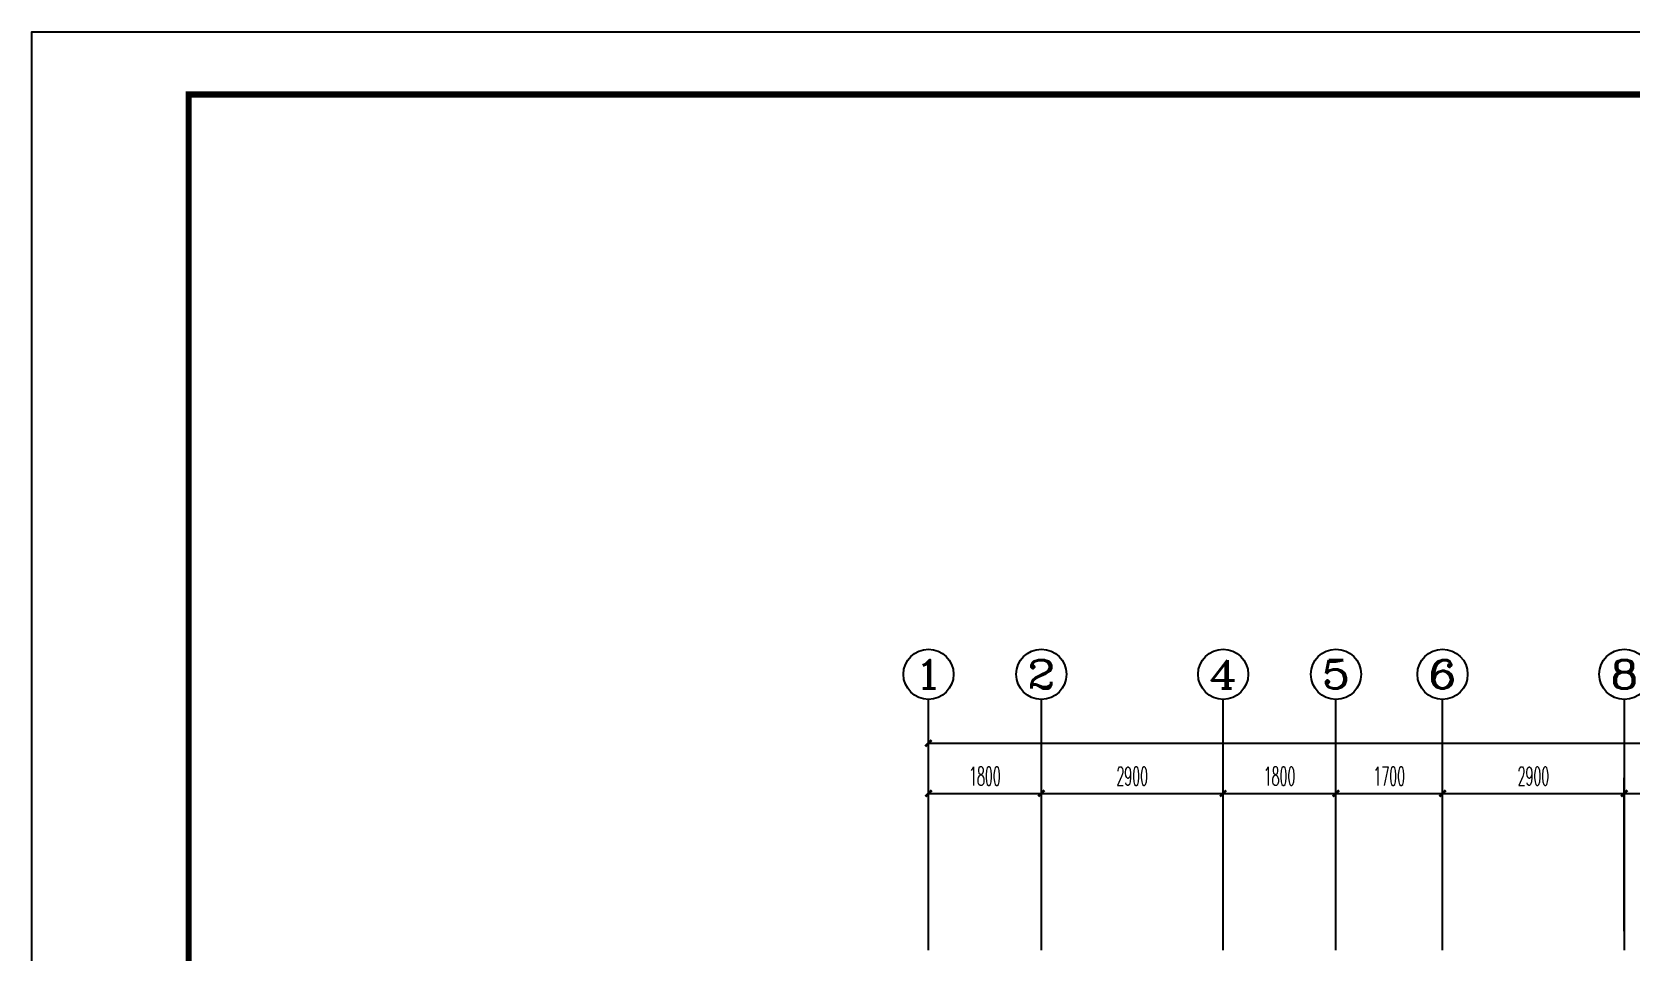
# Model space of a CAD drawing. Extents: x 27938 to 1507990, y 110129 to 923079.
# Drawn here: x 813614 to 839092, y 223957 to 238607 of the extents above; entities that cross this region are included whole.
import ezdxf
from ezdxf.enums import TextEntityAlignment as Align

# ---------------------------------------------------------------- set-up
doc = ezdxf.new("R2010")
doc.units = 0
doc.header["$LTSCALE"] = 1000
doc.header["$MEASUREMENT"] = 0
for name, color, linetype in [('----建筑底图', 8, 'Continuous'), ('AXIS', 3, 'Continuous'), ('AXIS_TEXT', 7, 'Continuous'), ('图框', 140, 'Continuous')]:
    doc.layers.add(name, color=color, linetype=linetype)
doc.layers.add('yichutu', color=7, linetype='Continuous', true_color=0xffffff, plot=False)
doc.styles.add('_TCH_AXIS', font='COMPLEX', dxfattribs={"bigfont": 'GBCBIG'})
doc.styles.add('_TCH_DIM_T3', font='SIMPLEX.shx', dxfattribs={"width": 0.494118, "bigfont": 'GBCBIG.shx'})
doc.styles.add('COMPLEX', font='COMPLEX')
doc.dimstyles.new('_TCH_ARCH&&100', dxfattribs={"dimtxt": 297.5, "dimasz": 100, "dimexe": 250, "dimexo": 300, "dimgap": 126.25, "dimtad": 1, "dimdec": 0, "dimzin": 0, "dimdsep": 46, "dimtxsty": '_TCH_DIM_T3', "dimblk": 'ARCHTICK', "dimcen": 0.09, "dimclrt": 4, "dimazin": 2, "dimtfac": 1, "dimtdec": 0, "dimtix": 1, "dimtmove": 2, "dimatfit": 3, "dimfxl": 100, "dimtolj": 1, "dimtzin": 0, "dimarcsym": 0})

# ---------------------------------------------------------------- blocks, each defined once
blk = doc.blocks.new('TK')
at = {"layer": '图框'}
blk.add_lwpolyline([(465375, 548714), (549475, 548714), (549475, 489314), (465375, 489314)], close=True, dxfattribs=at)
blk.add_lwpolyline([(465375, 548714), (549475, 548714), (549475, 489314), (465375, 489314)], close=True, dxfattribs=at)
at = {"layer": '图框', "const_width": 100}
blk.add_lwpolyline([(548475, 490314), (548475, 547714), (467875, 547714), (467875, 490314)], close=True, dxfattribs=at)
blk = doc.blocks.new('yct-841-594-84100-59399.9999999999-100-1000.0')
at = {"layer": 'yichutu', "color": 7, "true_color": 0xffffff}
blk.add_lwpolyline([(0, 0), (0, 59400), (84100, 59400), (84100, 0)], close=True, dxfattribs=at)
blk = doc.blocks.new('_ArchTick')
at = {"color": 0, "linetype": 'ByBlock', "const_width": 0.4}
blk.add_lwpolyline([(-0.5, -0.5), (0.5, 0.5)], dxfattribs=at)
blk = doc.blocks.new('*D1279')
at = {"layer": 'AXIS', "color": 0, "lineweight": -2}
for p, q in [((14302, -14350), (14302, -11100)), ((64302, -14350), (64302, -11100)), ((14302, -11350), (64302, -11350))]:
    blk.add_line(p, q, dxfattribs=at)
at = {"layer": 'Defpoints', "color": 0}
for p in [(64302, -11350), (14302, -14650), (64302, -14650)]:
    blk.add_point(p, dxfattribs=at)
at = {"layer": 'AXIS', "color": 0, "lineweight": -2, "xscale": 100, "yscale": 100, "zscale": 100, "rotation": 180}
blk.add_blockref('_ArchTick', (14302, -11350), dxfattribs=at)
at = {"layer": 'AXIS', "color": 0, "lineweight": -2, "xscale": 100, "yscale": 100, "zscale": 100}
blk.add_blockref('_ArchTick', (64302, -11350), dxfattribs=at)
at = {"layer": 'AXIS', "color": 4, "insert": (39302, -11075), "char_height": 297.5, "attachment_point": 5, "style": '_TCH_DIM_T3'}
blk.add_mtext('\\A1;50000', dxfattribs=at)
blk = doc.blocks.new('*D1280')
at = {"layer": 'AXIS', "color": 0, "lineweight": -2}
for p, q in [((14302, -14350), (14302, -11900)), ((16102, -14350), (16102, -11900)), ((14302, -12150), (16102, -12150))]:
    blk.add_line(p, q, dxfattribs=at)
at = {"layer": 'Defpoints', "color": 0}
for p in [(16102, -12150), (14302, -14650), (16102, -14650)]:
    blk.add_point(p, dxfattribs=at)
at = {"layer": 'AXIS', "color": 0, "lineweight": -2, "xscale": 100, "yscale": 100, "zscale": 100, "rotation": 180}
blk.add_blockref('_ArchTick', (14302, -12150), dxfattribs=at)
at = {"layer": 'AXIS', "color": 0, "lineweight": -2, "xscale": 100, "yscale": 100, "zscale": 100}
blk.add_blockref('_ArchTick', (16102, -12150), dxfattribs=at)
at = {"layer": 'AXIS', "color": 4, "insert": (15202, -11875), "char_height": 297.5, "attachment_point": 5, "style": '_TCH_DIM_T3'}
blk.add_mtext('\\A1;1800', dxfattribs=at)
blk = doc.blocks.new('*D1281')
at = {"layer": 'AXIS', "color": 0, "lineweight": -2}
for p, q in [((16102, -14350), (16102, -11900)), ((19002, -14350), (19002, -11900)), ((16102, -12150), (19002, -12150))]:
    blk.add_line(p, q, dxfattribs=at)
at = {"layer": 'Defpoints', "color": 0}
for p in [(19002, -12150), (16102, -14650), (19002, -14650)]:
    blk.add_point(p, dxfattribs=at)
at = {"layer": 'AXIS', "color": 0, "lineweight": -2, "xscale": 100, "yscale": 100, "zscale": 100, "rotation": 180}
blk.add_blockref('_ArchTick', (16102, -12150), dxfattribs=at)
at = {"layer": 'AXIS', "color": 0, "lineweight": -2, "xscale": 100, "yscale": 100, "zscale": 100}
blk.add_blockref('_ArchTick', (19002, -12150), dxfattribs=at)
at = {"layer": 'AXIS', "color": 4, "insert": (17552, -11875), "char_height": 297.5, "attachment_point": 5, "style": '_TCH_DIM_T3'}
blk.add_mtext('\\A1;2900', dxfattribs=at)
blk = doc.blocks.new('*D1282')
at = {"layer": 'AXIS', "color": 0, "lineweight": -2}
for p, q in [((19002, -14350), (19002, -11900)), ((20802, -14350), (20802, -11900)), ((19002, -12150), (20802, -12150))]:
    blk.add_line(p, q, dxfattribs=at)
at = {"layer": 'Defpoints', "color": 0}
for p in [(20802, -12150), (19002, -14650), (20802, -14650)]:
    blk.add_point(p, dxfattribs=at)
at = {"layer": 'AXIS', "color": 0, "lineweight": -2, "xscale": 100, "yscale": 100, "zscale": 100, "rotation": 180}
blk.add_blockref('_ArchTick', (19002, -12150), dxfattribs=at)
at = {"layer": 'AXIS', "color": 0, "lineweight": -2, "xscale": 100, "yscale": 100, "zscale": 100}
blk.add_blockref('_ArchTick', (20802, -12150), dxfattribs=at)
at = {"layer": 'AXIS', "color": 4, "insert": (19902, -11875), "char_height": 297.5, "attachment_point": 5, "style": '_TCH_DIM_T3'}
blk.add_mtext('\\A1;1800', dxfattribs=at)
blk = doc.blocks.new('*D1283')
at = {"layer": 'AXIS', "color": 0, "lineweight": -2}
for p, q in [((20802, -14350), (20802, -11900)), ((22502, -14350), (22502, -11900)), ((20802, -12150), (22502, -12150))]:
    blk.add_line(p, q, dxfattribs=at)
at = {"layer": 'Defpoints', "color": 0}
for p in [(22502, -12150), (20802, -14650), (22502, -14650)]:
    blk.add_point(p, dxfattribs=at)
at = {"layer": 'AXIS', "color": 0, "lineweight": -2, "xscale": 100, "yscale": 100, "zscale": 100, "rotation": 180}
blk.add_blockref('_ArchTick', (20802, -12150), dxfattribs=at)
at = {"layer": 'AXIS', "color": 0, "lineweight": -2, "xscale": 100, "yscale": 100, "zscale": 100}
blk.add_blockref('_ArchTick', (22502, -12150), dxfattribs=at)
at = {"layer": 'AXIS', "color": 4, "insert": (21652, -11875), "char_height": 297.5, "attachment_point": 5, "style": '_TCH_DIM_T3'}
blk.add_mtext('\\A1;1700', dxfattribs=at)
blk = doc.blocks.new('*D1284')
at = {"layer": 'AXIS', "color": 0, "lineweight": -2}
for p, q in [((22502, -14350), (22502, -11900)), ((25402, -14350), (25402, -11900)), ((22502, -12150), (25402, -12150))]:
    blk.add_line(p, q, dxfattribs=at)
at = {"layer": 'Defpoints', "color": 0}
for p in [(25402, -12150), (22502, -14650), (25402, -14650)]:
    blk.add_point(p, dxfattribs=at)
at = {"layer": 'AXIS', "color": 0, "lineweight": -2, "xscale": 100, "yscale": 100, "zscale": 100, "rotation": 180}
blk.add_blockref('_ArchTick', (22502, -12150), dxfattribs=at)
at = {"layer": 'AXIS', "color": 0, "lineweight": -2, "xscale": 100, "yscale": 100, "zscale": 100}
blk.add_blockref('_ArchTick', (25402, -12150), dxfattribs=at)
at = {"layer": 'AXIS', "color": 4, "insert": (23952, -11875), "char_height": 297.5, "attachment_point": 5, "style": '_TCH_DIM_T3'}
blk.add_mtext('\\A1;2900', dxfattribs=at)
blk = doc.blocks.new('*D1285')
at = {"layer": 'AXIS', "color": 0, "lineweight": -2}
for p, q in [((25402, -14350), (25402, -11900)), ((28202, -14350), (28202, -11900)), ((25402, -12150), (28202, -12150))]:
    blk.add_line(p, q, dxfattribs=at)
at = {"layer": 'Defpoints', "color": 0}
for p in [(28202, -12150), (25402, -14650), (28202, -14650)]:
    blk.add_point(p, dxfattribs=at)
at = {"layer": 'AXIS', "color": 0, "lineweight": -2, "xscale": 100, "yscale": 100, "zscale": 100, "rotation": 180}
blk.add_blockref('_ArchTick', (25402, -12150), dxfattribs=at)
at = {"layer": 'AXIS', "color": 0, "lineweight": -2, "xscale": 100, "yscale": 100, "zscale": 100}
blk.add_blockref('_ArchTick', (28202, -12150), dxfattribs=at)
at = {"layer": 'AXIS', "color": 4, "insert": (26802, -11875), "char_height": 297.5, "attachment_point": 5, "style": '_TCH_DIM_T3'}
blk.add_mtext('\\A1;2800', dxfattribs=at)
blk = doc.blocks.new('_AXISO')
at = {"color": 0}
blk.add_circle((0, 0), 0.5, dxfattribs=at)
at = {"layer": 'AXIS_TEXT', "color": 0, "style": 'COMPLEX', "width": 1.041667}
blk.add_attdef('A', text='', height=0.56, dxfattribs=at).set_placement((-0.25, -0.28), (0.25, -0.28), align=Align.FIT)
blk = doc.blocks.new('A$C7FBD0C6F')
at = {"layer": 'AXIS', "color": 8}
for p, q in [((14302.5, -14649.8), (14302.5, -10649.8)), ((16102.5, -14649.8), (16102.5, -10649.8)), ((19002.5, -14649.8), (19002.5, -10649.8)), ((20802.5, -14649.8), (20802.5, -10649.8)), ((22502.5, -14649.8), (22502.5, -10649.8)), ((25402.5, -14649.8), (25402.5, -10649.8))]:
    blk.add_line(p, q, dxfattribs=at)
ref = blk.add_blockref('_AXISO', (14302.5, -10249.8), dxfattribs=dict(at, xscale=800, yscale=800, zscale=800))
ref.add_attrib('A', '1', dxfattribs={"layer": 'AXIS_TEXT', "color": 8, "ltscale": 0.5, "height": 452.5, "style": '_TCH_AXIS', "width": 2.333333}).set_placement((14076.2, -10476.1), (14528.7, -10476.1), align=Align.FIT)
ref = blk.add_blockref('_AXISO', (16102.5, -10249.8), dxfattribs=dict(at, xscale=800, yscale=800, zscale=800))
ref.add_attrib('A', '2', dxfattribs={"layer": 'AXIS_TEXT', "color": 8, "ltscale": 0.5, "height": 452.5, "style": '_TCH_AXIS', "width": 1.5}).set_placement((15876.2, -10476.1), (16328.7, -10476.1), align=Align.FIT)
ref = blk.add_blockref('_AXISO', (19002.5, -10249.8), dxfattribs=dict(at, xscale=800, yscale=800, zscale=800))
ref.add_attrib('A', '4', dxfattribs={"layer": 'AXIS_TEXT', "color": 8, "ltscale": 0.5, "height": 452.5, "style": '_TCH_AXIS', "width": 1.3125}).set_placement((18776.2, -10476.1), (19228.7, -10476.1), align=Align.FIT)
ref = blk.add_blockref('_AXISO', (20802.5, -10249.8), dxfattribs=dict(at, xscale=800, yscale=800, zscale=800))
ref.add_attrib('A', '5', dxfattribs={"layer": 'AXIS_TEXT', "color": 8, "ltscale": 0.5, "height": 452.5, "style": '_TCH_AXIS', "width": 1.5}).set_placement((20576.2, -10476.1), (21028.7, -10476.1), align=Align.FIT)
ref = blk.add_blockref('_AXISO', (22502.5, -10249.8), dxfattribs=dict(at, xscale=800, yscale=800, zscale=800))
ref.add_attrib('A', '6', dxfattribs={"layer": 'AXIS_TEXT', "color": 8, "ltscale": 0.5, "height": 452.5, "style": '_TCH_AXIS', "width": 1.5}).set_placement((22276.2, -10476.1), (22728.7, -10476.1), align=Align.FIT)
ref = blk.add_blockref('_AXISO', (25402.5, -10249.8), dxfattribs=dict(at, xscale=800, yscale=800, zscale=800))
ref.add_attrib('A', '8', dxfattribs={"layer": 'AXIS_TEXT', "color": 8, "ltscale": 0.5, "height": 452.5, "style": '_TCH_AXIS', "width": 1.5}).set_placement((25176.2, -10476.1), (25628.7, -10476.1), align=Align.FIT)
for p1, p2, distance, picture, middle in [((14302.5, -14649.8), (64302.5, -14649.8), 3300, '*D1279', (39302.5, -11074.8)), ((14302.5, -14649.8), (16102.5, -14649.8), 2500, '*D1280', (15202.5, -11874.8)), ((16102.5, -14649.8), (19002.5, -14649.8), 2500, '*D1281', (17552.5, -11874.8)), ((19002.5, -14649.8), (20802.5, -14649.8), 2500, '*D1282', (19902.5, -11874.8)), ((20802.5, -14649.8), (22502.5, -14649.8), 2500, '*D1283', (21652.5, -11874.8)), ((22502.5, -14649.8), (25402.5, -14649.8), 2500, '*D1284', (23952.5, -11874.8)), ((25402.5, -14649.8), (28202.5, -14649.8), 2500, '*D1285', (26802.5, -11874.8))]:
    dim = blk.add_aligned_dim(p1=p1, p2=p2, distance=distance, dimstyle='_TCH_ARCH&&100', dxfattribs=at)
    dim.commit()
    dim.dimension.update_dxf_attribs({"geometry": picture, "text_midpoint": middle})

msp = doc.modelspace()

# ---------------------------------------------------------------- block references
msp.add_blockref('TK', (348239.1, -310106.9))
at = {"layer": 'yichutu'}
msp.add_blockref('yct-841-594-84100-59399.9999999999-100-1000.0', (813614.1, 179206.8), dxfattribs=at)

# ---------------------------------------------------------------- next in the draw order: block references
at = {"layer": '----建筑底图', "ltscale": 0.5}
msp.add_blockref('A$C7FBD0C6F', (813614.1, 238606.8), dxfattribs=at)

doc.saveas('drawing.dxf')
